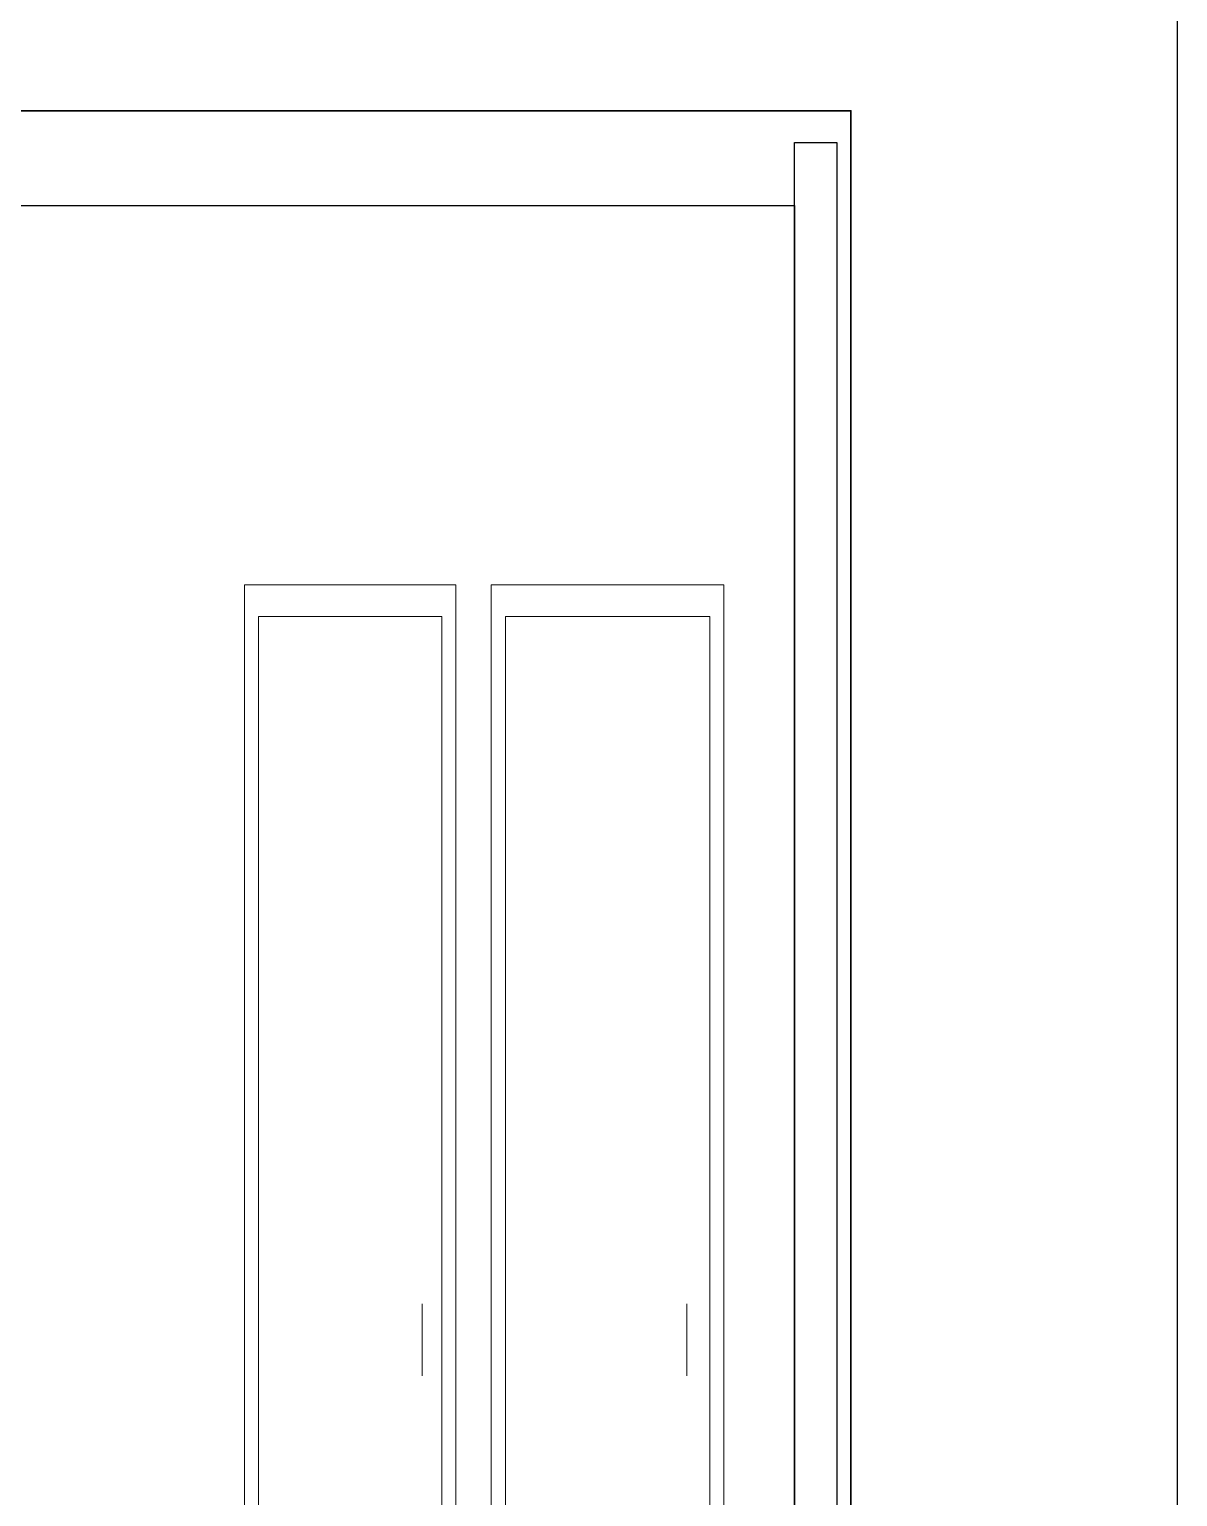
# Model space of a CAD drawing. Header units: millimetres. Extents: x -1800 to 33200, y -8500 to 38400.
# Drawn here: x 29686 to 33200, y 1659 to 6149 of the extents above; entities that cross this region are included whole.
import ezdxf

# ---------------------------------------------------------------- set-up
doc = ezdxf.new("R2010")
doc.units = ezdxf.units.MM
for name, color, linetype, lineweight in [('E-DOOR', 3, 'Continuous', 18), ('E-OUTLINE', 7, 'Continuous', 35), ('E-SHEET', 7, 'Continuous', 25), ('E-WALL', 7, 'Continuous', 25)]:
    doc.layers.add(name, color=color, linetype=linetype, lineweight=lineweight)

msp = doc.modelspace()

# ---------------------------------------------------------------- linework, layer by layer
at = {"layer": 'E-DOOR'}
for p, q in [((30887.8, 2248.8), (30887.8, 2028.7)), ((31697.6, 2248.8), (31697.6, 2028.7))]:
    msp.add_line(p, q, dxfattribs=at)
for points in [[(30344, 4449.2), (30991.4, 4449.2), (30991.4, 48.4), (30344, 48.4)], [(31099.3, 4449.2), (31811.5, 4449.2), (31811.5, 48.4), (31099.3, 48.4)], [(30387.1, 4352.5), (30948.3, 4352.5), (30948.3, 48.4), (30387.1, 48.4)], [(31142.5, 4352.5), (31768.4, 4352.5), (31768.4, 48.4), (31142.5, 48.4)]]:
    msp.add_lwpolyline(points, close=True, dxfattribs=at)
at = {"layer": 'E-OUTLINE'}
msp.add_lwpolyline([(0, 5900), (32200, 5900), (32200, 0), (0, 0)], close=True, dxfattribs=at)
at = {"layer": 'E-SHEET'}
msp.add_lwpolyline([(-1800, -8500), (33200, -8500), (33200, 38400), (-1800, 38400)], close=True, dxfattribs=at)
at = {"layer": 'E-WALL'}
for points in [[(32027.3, 5803.3), (32156.8, 5803.3), (32156.8, 0), (32027.3, 0)], [(25725.5, 5609.8), (32027.3, 5609.8), (32027.3, 48.4), (25725.5, 48.4)]]:
    msp.add_lwpolyline(points, close=True, dxfattribs=at)

doc.saveas('drawing.dxf')
